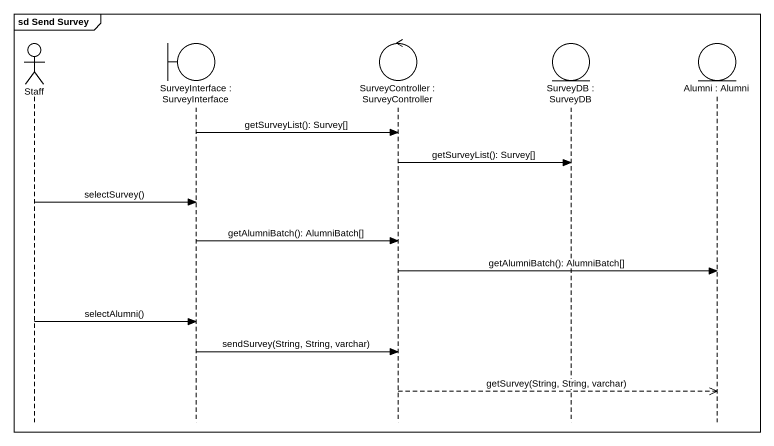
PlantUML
@startuml
mainframe sd Send Survey
hide footbox
actor Staff
boundary "SurveyInterface : SurveyInterface" as SurveyInterface
control "SurveyController : SurveyController" as SurveyController
entity "SurveyDB : SurveyDB" as SurveyDB
entity "Alumni : Alumni" as Alumni

SurveyInterface -> SurveyController : getSurveyList(): Survey[]
SurveyController -> SurveyDB : getSurveyList(): Survey[]
Staff -> SurveyInterface : selectSurvey()
SurveyInterface -> SurveyController : getAlumniBatch(): AlumniBatch[]
SurveyController -> Alumni : getAlumniBatch(): AlumniBatch[]
Staff -> SurveyInterface : selectAlumni()
SurveyInterface -> SurveyController : sendSurvey(String, String, varchar)
SurveyController -->> Alumni : getSurvey(String, String, varchar)
@enduml
